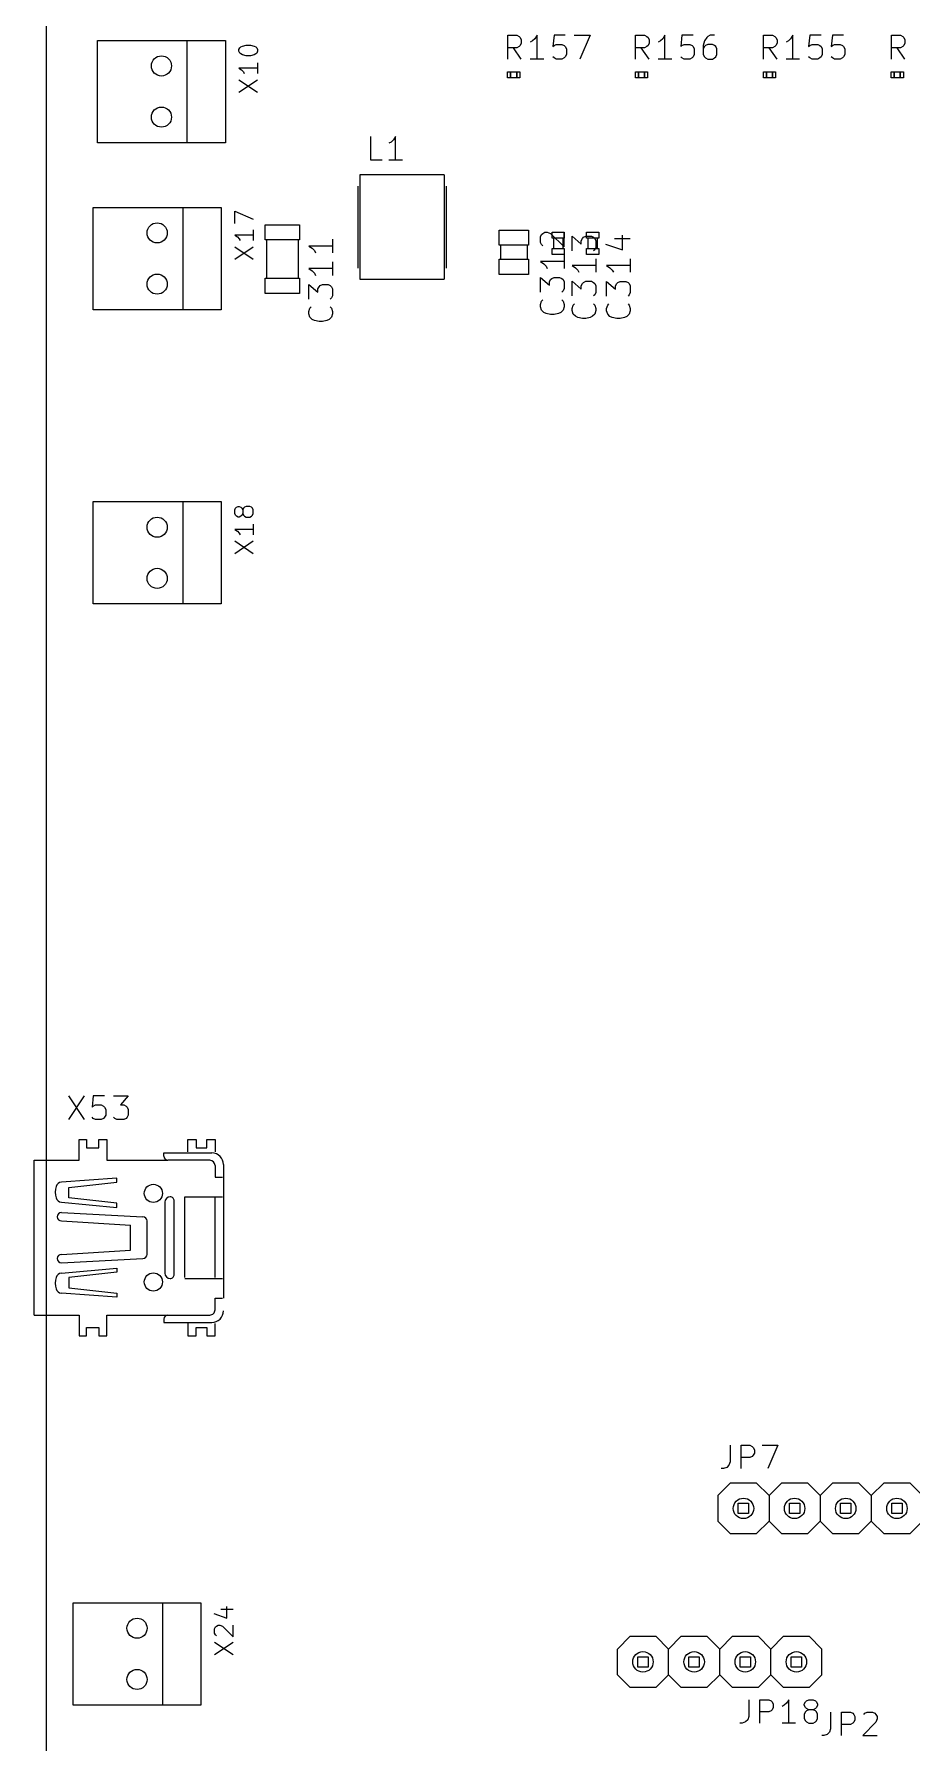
# Model space of a CAD drawing. Header units: millimetres. Extents: x -1 to 260, y -56 to 300.
# Drawn here: x -0.6 to 43, y 82.5 to 167.3 of the extents above; entities that cross this region are included whole.
import ezdxf

# ---------------------------------------------------------------- set-up
doc = ezdxf.new("R2010")
doc.units = ezdxf.units.MM
for name, color, linetype, true_color in [('Edge.Cuts', 254, 'CONTINUOUS', 0xd0d2cd), ('F.Fab', 9, 'CONTINUOUS', 0xafafaf), ('F.Silkscreen', 41, 'CONTINUOUS', 0xf2eda1)]:
    doc.layers.add(name, color=color, linetype=linetype, true_color=true_color)

msp = doc.modelspace()

# ---------------------------------------------------------------- linework, layer by layer
at = {"layer": 'Edge.Cuts', "linetype": 'CONTINUOUS'}
msp.add_line((0, 300), (0, 0), dxfattribs=at)
at = {"layer": 'Edge.Cuts'}
for centre, radius in [((5.73, 165.73), 0.5), ((5.73, 163.19), 0.5), ((5.52, 157.44), 0.5), ((5.52, 154.9), 0.5), ((5.52, 142.83), 0.5), ((5.52, 140.29), 0.5), ((5.33, 109.76), 0.45), ((5.33, 105.36), 0.45), ((34.63, 94.12), 0.508), ((37.17, 94.12), 0.508), ((39.71, 94.12), 0.508), ((42.25, 94.12), 0.508), ((4.52, 88.17), 0.5), ((29.64, 86.5), 0.508), ((32.18, 86.5), 0.508), ((34.72, 86.5), 0.508), ((37.26, 86.5), 0.508), ((4.52, 85.63), 0.5)]:
    msp.add_circle(centre, radius, dxfattribs=at)
at = {"layer": 'F.Fab', "linetype": 'CONTINUOUS'}
for p, q in [((22.92, 165.14), (22.92, 165.44)), ((22.92, 165.44), (23.07, 165.44)), ((23.07, 165.44), (23.07, 165.14)), ((23.37, 165.14), (23.37, 165.44)), ((23.37, 165.44), (23.52, 165.44)), ((23.52, 165.44), (23.52, 165.14)), ((29.27, 165.14), (29.27, 165.44)), ((29.27, 165.44), (29.42, 165.44)), ((29.42, 165.44), (29.42, 165.14)), ((29.72, 165.14), (29.72, 165.44)), ((29.72, 165.44), (29.87, 165.44)), ((29.87, 165.44), (29.87, 165.14)), ((35.62, 165.14), (35.62, 165.44)), ((35.62, 165.44), (35.77, 165.44)), ((35.77, 165.44), (35.77, 165.14)), ((36.07, 165.14), (36.07, 165.44)), ((36.07, 165.44), (36.22, 165.44)), ((36.22, 165.44), (36.22, 165.14)), ((41.97, 165.14), (41.97, 165.44)), ((41.97, 165.44), (42.12, 165.44)), ((42.12, 165.44), (42.12, 165.14)), ((42.42, 165.14), (42.42, 165.44)), ((42.42, 165.44), (42.57, 165.44)), ((42.57, 165.44), (42.57, 165.14)), ((23.07, 165.14), (22.92, 165.14)), ((23.52, 165.14), (23.37, 165.14)), ((29.42, 165.14), (29.27, 165.14)), ((29.87, 165.14), (29.72, 165.14)), ((35.77, 165.14), (35.62, 165.14)), ((36.22, 165.14), (36.07, 165.14)), ((42.12, 165.14), (41.97, 165.14)), ((42.57, 165.14), (42.42, 165.14)), ((15.582, 160.321), (15.582, 155.139)), ((19.773, 160.321), (15.582, 160.321)), ((19.773, 160.321), (19.773, 155.139)), ((15.48, 159.762), (15.48, 155.698)), ((19.874, 159.762), (19.874, 155.698)), ((10.8791, 157.0917), (10.8791, 157.8418)), ((10.8791, 157.8418), (12.5791, 157.8418)), ((12.5791, 157.8418), (12.5791, 157.0917)), ((12.5791, 157.0917), (10.8791, 157.0917)), ((10.943, 157.105), (10.943, 155.175)), ((12.517, 157.105), (12.517, 155.175)), ((22.5061, 156.8321), (22.5061, 157.5822)), ((22.5061, 157.5822), (23.9562, 157.5822)), ((23.9562, 157.5822), (23.9562, 156.8321)), ((25.1352, 157.184), (25.1352, 157.484)), ((25.1352, 157.484), (25.7351, 157.484)), ((25.7351, 157.184), (25.1352, 157.184)), ((25.216, 156.685), (25.216, 157.175)), ((25.664, 157.175), (25.664, 156.685)), ((25.7351, 157.484), (25.7351, 157.184)), ((26.844418, 157.181443), (26.844418, 157.481443)), ((26.844418, 157.481443), (27.444318, 157.481443)), ((27.444318, 157.181443), (26.844418, 157.181443)), ((26.925218, 156.682443), (26.925218, 157.172443)), ((27.373218, 157.172443), (27.373218, 156.682443)), ((27.444318, 157.481443), (27.444318, 157.181443)), ((23.9562, 156.8321), (22.5061, 156.8321)), ((22.5061, 155.3843), (22.5061, 156.1344)), ((22.5061, 156.1344), (23.9562, 156.1344)), ((22.57, 156.846), (22.57, 156.109)), ((23.89, 156.871), (23.89, 156.109)), ((23.9562, 156.1344), (23.9562, 155.3843)), ((25.1352, 156.3712), (25.1352, 156.6712)), ((25.1352, 156.6712), (25.7351, 156.6712)), ((25.7351, 156.3712), (25.1352, 156.3712)), ((25.7351, 156.6712), (25.7351, 156.3712)), ((26.844418, 156.368643), (26.844418, 156.668643)), ((26.844418, 156.668643), (27.444318, 156.668643)), ((27.444318, 156.368643), (26.844418, 156.368643)), ((27.444318, 156.668643), (27.444318, 156.368643)), ((23.9562, 155.3843), (22.5061, 155.3843)), ((10.8809, 154.4382), (10.8809, 155.1883)), ((10.8809, 155.1883), (12.5809, 155.1883)), ((12.5809, 154.4382), (10.8809, 154.4382)), ((12.5809, 155.1883), (12.5809, 154.4382)), ((15.582, 155.139), (19.773, 155.139)), ((1.6421, 112.4399), (2.0055, 112.4399)), ((1.6421, 111.4016), (1.6421, 112.4399)), ((2.0055, 112.4399), (2.0055, 112.0246)), ((2.0055, 112.0246), (2.6285, 112.0246)), ((2.6285, 112.4399), (3.0207, 112.4399)), ((2.6285, 112.0246), (2.6285, 112.4399)), ((3.0207, 112.4399), (3.0207, 111.4016)), ((7.043, 112.4399), (7.4583, 112.4399)), ((7.043, 111.8169), (7.043, 112.4399)), ((7.4583, 112.4399), (7.4583, 112.0246)), ((7.4583, 112.0246), (7.9774, 112.0246)), ((7.9774, 112.4399), (8.3927, 112.4399)), ((7.9774, 112.0246), (7.9774, 112.4399)), ((8.3927, 112.4399), (8.3927, 111.8169)), ((-0.5882, 111.4016), (1.6421, 111.4016)), ((3.0207, 111.4016), (6.0565, 111.4015)), ((5.849, 111.765), (8.237, 111.765)), ((8.1332, 111.4016), (6.0566, 111.4016)), ((8.3927, 111.1421), (8.3927, 110.571)), ((8.8081, 111.194), (8.808, 104.5491)), ((6.8873, 105.5875), (6.8873, 109.5848)), ((8.3927, 105.5874), (8.3927, 109.5327)), ((8.3927, 103.9781), (8.3927, 104.5492)), ((-0.5882, 103.7186), (1.6421, 103.7186)), ((1.6421, 103.7186), (1.6421, 102.6803)), ((3.0207, 103.7186), (8.1332, 103.7186)), ((3.0207, 102.6803), (3.0207, 103.7186)), ((1.6421, 102.6803), (2.0055, 102.6803)), ((2.0055, 103.0956), (2.6285, 103.0956)), ((2.0055, 102.6803), (2.0055, 103.0956)), ((2.6285, 103.0956), (2.6285, 102.6803)), ((2.6285, 102.6803), (3.0207, 102.6803)), ((5.849, 103.3552), (8.237, 103.3552)), ((7.043, 103.3033), (7.043, 102.6803)), ((7.043, 102.6803), (7.4583, 102.6803)), ((7.4583, 103.0956), (7.9774, 103.0956)), ((7.4583, 102.6803), (7.4583, 103.0956)), ((7.9774, 103.0956), (7.9774, 102.6803)), ((7.9774, 102.6803), (8.3927, 102.6803)), ((8.3927, 102.6803), (8.3927, 103.3033)), ((34.376, 93.866), (34.376, 94.374)), ((34.376, 94.374), (34.884, 94.374)), ((34.884, 94.374), (34.884, 93.866)), ((36.916, 93.866), (36.916, 94.374)), ((36.916, 94.374), (37.424, 94.374)), ((37.424, 94.374), (37.424, 93.866)), ((39.456, 93.866), (39.456, 94.374)), ((39.456, 94.374), (39.964, 94.374)), ((39.964, 94.374), (39.964, 93.866)), ((41.996, 93.866), (41.996, 94.374)), ((41.996, 94.374), (42.504, 94.374)), ((42.504, 94.374), (42.504, 93.866)), ((34.884, 93.866), (34.376, 93.866)), ((37.424, 93.866), (36.916, 93.866)), ((39.964, 93.866), (39.456, 93.866)), ((42.504, 93.866), (41.996, 93.866)), ((29.386, 86.246), (29.386, 86.754)), ((29.386, 86.754), (29.894, 86.754)), ((29.894, 86.754), (29.894, 86.246)), ((31.926, 86.246), (31.926, 86.754)), ((31.926, 86.754), (32.434, 86.754)), ((32.434, 86.754), (32.434, 86.246)), ((34.466, 86.246), (34.466, 86.754)), ((34.466, 86.754), (34.974, 86.754)), ((34.974, 86.754), (34.974, 86.246)), ((37.006, 86.246), (37.006, 86.754)), ((37.006, 86.754), (37.514, 86.754)), ((37.514, 86.754), (37.514, 86.246)), ((29.894, 86.246), (29.386, 86.246)), ((32.434, 86.246), (31.926, 86.246)), ((34.974, 86.246), (34.466, 86.246)), ((37.514, 86.246), (37.006, 86.246))]:
    msp.add_line(p, q, dxfattribs=at)
at = {"layer": 'F.Fab'}
for centre, radius in [((5.73, 165.73), 0.5), ((5.73, 163.19), 0.5), ((5.52, 157.44), 0.5), ((5.52, 154.9), 0.5), ((5.52, 142.83), 0.5), ((5.52, 140.29), 0.5), ((5.33, 109.76), 0.45), ((5.33, 105.36), 0.45), ((34.63, 94.12), 0.508), ((37.17, 94.12), 0.508), ((39.71, 94.12), 0.508), ((42.25, 94.12), 0.508), ((4.52, 88.17), 0.5), ((29.64, 86.5), 0.508), ((32.18, 86.5), 0.508), ((34.72, 86.5), 0.508), ((37.26, 86.5), 0.508), ((4.52, 85.63), 0.5)]:
    msp.add_circle(centre, radius, dxfattribs=at)
for centre, radius, start, end in [((8.1332, 111.1421), 0.2595, 0, 90), ((8.237, 111.1939), 0.5711, 0, 90), ((8.1333, 103.978), 0.2594, -90.02208781, 0.02208781), ((8.2371, 103.9262), 0.571, -90.01003429, 0.01003429)]:
    msp.add_arc(centre, radius, start, end, dxfattribs=at)
at = {"layer": 'F.Silkscreen', "linetype": 'CONTINUOUS'}
for p, q in [((22.926619, 166.073844), (22.926619, 167.250372)), ((22.926619, 167.250372), (23.37482, 167.250372)), ((23.37482, 167.250372), (23.486871, 167.194347)), ((23.486871, 167.194347), (23.542896, 167.138322)), ((23.542896, 167.138322), (23.598921, 167.026272)), ((24.383273, 167.250372), (24.271223, 167.082297)), ((24.383273, 166.073844), (24.383273, 167.250372)), ((25.22365, 167.250372), (25.167625, 166.690121)), ((25.783902, 167.250372), (25.22365, 167.250372)), ((26.232103, 167.250372), (27.016455, 167.250372)), ((27.016455, 167.250372), (26.512229, 166.073844)), ((29.276619, 166.073844), (29.276619, 167.250372)), ((29.276619, 167.250372), (29.72482, 167.250372)), ((29.72482, 167.250372), (29.836871, 167.194347)), ((29.836871, 167.194347), (29.892896, 167.138322)), ((29.892896, 167.138322), (29.948921, 167.026272)), ((30.733273, 167.250372), (30.621223, 167.082297)), ((30.733273, 166.073844), (30.733273, 167.250372)), ((31.57365, 167.250372), (31.517625, 166.690121)), ((32.133902, 167.250372), (31.57365, 167.250372)), ((32.806204, 167.138322), (32.694153, 166.970247)), ((32.862229, 167.194347), (32.806204, 167.138322)), ((32.974279, 167.250372), (32.862229, 167.194347)), ((33.19838, 167.250372), (32.974279, 167.250372)), ((35.626619, 166.073844), (35.626619, 167.250372)), ((35.626619, 167.250372), (36.07482, 167.250372)), ((36.07482, 167.250372), (36.186871, 167.194347)), ((36.186871, 167.194347), (36.242896, 167.138322)), ((36.242896, 167.138322), (36.298921, 167.026272)), ((37.083273, 167.250372), (36.971223, 167.082297)), ((37.083273, 166.073844), (37.083273, 167.250372)), ((37.92365, 167.250372), (37.867625, 166.690121)), ((38.483902, 167.250372), (37.92365, 167.250372)), ((39.044153, 167.250372), (38.988128, 166.690121)), ((39.604405, 167.250372), (39.044153, 167.250372)), ((41.976619, 166.073844), (41.976619, 167.250372)), ((41.976619, 167.250372), (42.42482, 167.250372)), ((42.42482, 167.250372), (42.536871, 167.194347)), ((42.536871, 167.194347), (42.592896, 167.138322)), ((42.592896, 167.138322), (42.648921, 167.026272)), ((2.555, 167), (7, 167)), ((2.555, 161.92), (2.555, 167)), ((7, 167), (7, 161.92)), ((7, 167), (8.905, 167)), ((8.905, 167), (8.905, 161.92)), ((9.579271, 166.543603), (9.623298, 166.631656)), ((9.579271, 166.45555), (9.579271, 166.543603)), ((9.623298, 166.367496), (9.579271, 166.45555)), ((9.623298, 166.631656), (9.667325, 166.675683)), ((9.667325, 166.32347), (9.623298, 166.367496)), ((9.667325, 166.675683), (9.755378, 166.71971)), ((9.755378, 166.279443), (9.667325, 166.32347)), ((9.755378, 166.71971), (9.931485, 166.763736)), ((9.931485, 166.235416), (9.755378, 166.279443)), ((9.931485, 166.763736), (10.151618, 166.763736)), ((10.151618, 166.763736), (10.327725, 166.71971)), ((10.327725, 166.279443), (10.151618, 166.235416)), ((10.327725, 166.71971), (10.415778, 166.675683)), ((10.415778, 166.32347), (10.327725, 166.279443)), ((10.415778, 166.675683), (10.459805, 166.631656)), ((10.459805, 166.367496), (10.415778, 166.32347)), ((10.459805, 166.631656), (10.503831, 166.543603)), ((10.503831, 166.45555), (10.459805, 166.367496)), ((10.503831, 166.543603), (10.503831, 166.45555)), ((23.37482, 166.634096), (22.926619, 166.634096)), ((23.598921, 166.073844), (23.206745, 166.634096)), ((23.486871, 166.690121), (23.37482, 166.634096)), ((23.542896, 166.746146), (23.486871, 166.690121)), ((23.598921, 166.858196), (23.542896, 166.746146)), ((23.598921, 167.026272), (23.598921, 166.858196)), ((24.159172, 166.970247), (24.047122, 166.914222)), ((24.271223, 167.082297), (24.159172, 166.970247)), ((25.167625, 166.690121), (25.22365, 166.746146)), ((25.22365, 166.746146), (25.335701, 166.802171)), ((25.335701, 166.802171), (25.615826, 166.802171)), ((25.615826, 166.802171), (25.727877, 166.746146)), ((25.727877, 166.746146), (25.783902, 166.690121)), ((25.783902, 166.690121), (25.839927, 166.578071)), ((25.839927, 166.297945), (25.783902, 166.185895)), ((25.839927, 166.578071), (25.839927, 166.297945)), ((29.72482, 166.634096), (29.276619, 166.634096)), ((29.948921, 166.073844), (29.556745, 166.634096)), ((29.836871, 166.690121), (29.72482, 166.634096)), ((29.892896, 166.746146), (29.836871, 166.690121)), ((29.948921, 166.858196), (29.892896, 166.746146)), ((29.948921, 167.026272), (29.948921, 166.858196)), ((30.509172, 166.970247), (30.397122, 166.914222)), ((30.621223, 167.082297), (30.509172, 166.970247)), ((31.517625, 166.690121), (31.57365, 166.746146)), ((31.57365, 166.746146), (31.685701, 166.802171)), ((31.685701, 166.802171), (31.965826, 166.802171)), ((31.965826, 166.802171), (32.077877, 166.746146)), ((32.077877, 166.746146), (32.133902, 166.690121)), ((32.133902, 166.690121), (32.189927, 166.578071)), ((32.189927, 166.297945), (32.133902, 166.185895)), ((32.189927, 166.578071), (32.189927, 166.297945)), ((32.694153, 166.970247), (32.638128, 166.746146)), ((32.638128, 166.746146), (32.638128, 166.297945)), ((32.694153, 166.690121), (32.638128, 166.578071)), ((32.638128, 166.297945), (32.694153, 166.185895)), ((32.750178, 166.746146), (32.694153, 166.690121)), ((32.862229, 166.802171), (32.750178, 166.746146)), ((33.086329, 166.802171), (32.862229, 166.802171)), ((33.19838, 166.746146), (33.086329, 166.802171)), ((33.254405, 166.690121), (33.19838, 166.746146)), ((33.31043, 166.578071), (33.254405, 166.690121)), ((33.254405, 166.185895), (33.31043, 166.297945)), ((33.31043, 166.297945), (33.31043, 166.578071)), ((36.07482, 166.634096), (35.626619, 166.634096)), ((36.298921, 166.073844), (35.906745, 166.634096)), ((36.186871, 166.690121), (36.07482, 166.634096)), ((36.242896, 166.746146), (36.186871, 166.690121)), ((36.298921, 166.858196), (36.242896, 166.746146)), ((36.298921, 167.026272), (36.298921, 166.858196)), ((36.859172, 166.970247), (36.747122, 166.914222)), ((36.971223, 167.082297), (36.859172, 166.970247)), ((37.867625, 166.690121), (37.92365, 166.746146)), ((37.92365, 166.746146), (38.035701, 166.802171)), ((38.035701, 166.802171), (38.315826, 166.802171)), ((38.315826, 166.802171), (38.427877, 166.746146)), ((38.427877, 166.746146), (38.483902, 166.690121)), ((38.483902, 166.690121), (38.539927, 166.578071)), ((38.539927, 166.297945), (38.483902, 166.185895)), ((38.539927, 166.578071), (38.539927, 166.297945)), ((38.988128, 166.690121), (39.044153, 166.746146)), ((39.044153, 166.746146), (39.156204, 166.802171)), ((39.156204, 166.802171), (39.436329, 166.802171)), ((39.436329, 166.802171), (39.54838, 166.746146)), ((39.54838, 166.746146), (39.604405, 166.690121)), ((39.604405, 166.690121), (39.66043, 166.578071)), ((39.66043, 166.297945), (39.604405, 166.185895)), ((39.66043, 166.578071), (39.66043, 166.297945)), ((42.42482, 166.634096), (41.976619, 166.634096)), ((42.648921, 166.073844), (42.256745, 166.634096)), ((42.536871, 166.690121), (42.42482, 166.634096)), ((42.592896, 166.746146), (42.536871, 166.690121)), ((42.648921, 166.858196), (42.592896, 166.746146)), ((42.648921, 167.026272), (42.648921, 166.858196)), ((10.503831, 165.619043), (9.579271, 165.619043)), ((9.579271, 165.619043), (9.711351, 165.53099)), ((9.711351, 165.53099), (9.799405, 165.442937)), ((9.799405, 165.442937), (9.843431, 165.354883)), ((10.151618, 166.235416), (9.931485, 166.235416)), ((10.503831, 165.883203), (10.503831, 165.354883)), ((23.07, 165.14), (23.07, 165.44)), ((23.07, 165.44), (23.37, 165.44)), ((23.37, 165.44), (23.37, 165.14)), ((24.719424, 166.073844), (24.047122, 166.073844)), ((25.22365, 166.12987), (25.167625, 166.185895)), ((25.335701, 166.073844), (25.22365, 166.12987)), ((25.615826, 166.073844), (25.335701, 166.073844)), ((25.727877, 166.12987), (25.615826, 166.073844)), ((25.783902, 166.185895), (25.727877, 166.12987)), ((29.42, 165.14), (29.42, 165.44)), ((29.42, 165.44), (29.72, 165.44)), ((29.72, 165.44), (29.72, 165.14)), ((31.069424, 166.073844), (30.397122, 166.073844)), ((31.57365, 166.12987), (31.517625, 166.185895)), ((31.685701, 166.073844), (31.57365, 166.12987)), ((31.965826, 166.073844), (31.685701, 166.073844)), ((32.077877, 166.12987), (31.965826, 166.073844)), ((32.133902, 166.185895), (32.077877, 166.12987)), ((32.694153, 166.185895), (32.750178, 166.12987)), ((32.750178, 166.12987), (32.862229, 166.073844)), ((32.862229, 166.073844), (33.086329, 166.073844)), ((33.086329, 166.073844), (33.19838, 166.12987)), ((33.19838, 166.12987), (33.254405, 166.185895)), ((35.77, 165.14), (35.77, 165.44)), ((35.77, 165.44), (36.07, 165.44)), ((36.07, 165.44), (36.07, 165.14)), ((37.419424, 166.073844), (36.747122, 166.073844)), ((37.92365, 166.12987), (37.867625, 166.185895)), ((38.035701, 166.073844), (37.92365, 166.12987)), ((38.315826, 166.073844), (38.035701, 166.073844)), ((38.427877, 166.12987), (38.315826, 166.073844)), ((38.483902, 166.185895), (38.427877, 166.12987)), ((39.044153, 166.12987), (38.988128, 166.185895)), ((39.156204, 166.073844), (39.044153, 166.12987)), ((39.436329, 166.073844), (39.156204, 166.073844)), ((39.54838, 166.12987), (39.436329, 166.073844)), ((39.604405, 166.185895), (39.54838, 166.12987)), ((42.12, 165.14), (42.12, 165.44)), ((42.12, 165.44), (42.42, 165.44)), ((42.42, 165.44), (42.42, 165.14)), ((9.579271, 164.430324), (10.503831, 165.046697)), ((9.579271, 165.046697), (10.503831, 164.430324)), ((23.37, 165.14), (23.07, 165.14)), ((29.72, 165.14), (29.42, 165.14)), ((36.07, 165.14), (35.77, 165.14)), ((42.42, 165.14), (42.12, 165.14)), ((16.126619, 161.053844), (16.126619, 162.230372)), ((17.247122, 162.062297), (17.135071, 161.950247)), ((17.359172, 162.230372), (17.247122, 162.062297)), ((17.359172, 161.053844), (17.359172, 162.230372)), ((7, 161.92), (2.555, 161.92)), ((8.905, 161.92), (7, 161.92)), ((17.135071, 161.950247), (17.023021, 161.894222)), ((16.686871, 161.053844), (16.126619, 161.053844)), ((17.695323, 161.053844), (17.023021, 161.053844)), ((2.345, 158.71), (6.79, 158.71)), ((2.345, 153.63), (2.345, 158.71)), ((6.79, 158.71), (6.79, 153.63)), ((6.79, 158.71), (8.695, 158.71)), ((8.695, 158.71), (8.695, 153.63)), ((9.369271, 157.90139), (9.369271, 158.517763)), ((9.369271, 158.517763), (10.293831, 158.121523)), ((10.293831, 157.329043), (9.369271, 157.329043)), ((9.369271, 157.329043), (9.501351, 157.24099)), ((9.501351, 157.24099), (9.589405, 157.152937)), ((9.589405, 157.152937), (9.633431, 157.064883)), ((10.293831, 157.593203), (10.293831, 157.064883)), ((14.227692, 157.124405), (14.227692, 156.452103)), ((24.551164, 157.250304), (24.607189, 157.362355)), ((24.551164, 156.970179), (24.551164, 157.250304)), ((24.607189, 156.858128), (24.551164, 156.970179)), ((24.607189, 157.362355), (24.663214, 157.41838)), ((24.663214, 157.41838), (24.775264, 157.474405)), ((24.775264, 157.474405), (24.887315, 157.474405)), ((24.887315, 157.474405), (25.05539, 157.41838)), ((25.05539, 157.41838), (25.727692, 156.746078)), ((25.727692, 156.746078), (25.727692, 157.474405)), ((26.126164, 156.551078), (26.126164, 157.279405)), ((26.126164, 157.279405), (26.574365, 156.887229)), ((26.574365, 157.055304), (26.63039, 157.167355)), ((26.574365, 156.887229), (26.574365, 157.055304)), ((26.63039, 157.167355), (26.686415, 157.22338)), ((26.686415, 157.22338), (26.798465, 157.279405)), ((26.798465, 157.279405), (27.078591, 157.279405)), ((27.078591, 157.279405), (27.190641, 157.22338)), ((27.190641, 157.22338), (27.246667, 157.167355)), ((27.246667, 157.167355), (27.302692, 157.055304)), ((27.302692, 157.055304), (27.302692, 156.719153)), ((28.227558, 157.164798), (29.01191, 157.164798)), ((28.619734, 156.604546), (28.619734, 157.332873)), ((9.369271, 156.140324), (10.293831, 156.756697)), ((9.369271, 156.756697), (10.293831, 156.140324)), ((14.227692, 156.788254), (13.051164, 156.788254)), ((13.051164, 156.788254), (13.219239, 156.676204)), ((13.219239, 156.676204), (13.331289, 156.564153)), ((13.331289, 156.564153), (13.387315, 156.452103)), ((24.663214, 156.802103), (24.607189, 156.858128)), ((25.727692, 156.353902), (25.727692, 155.6816)), ((27.246667, 156.607103), (27.190641, 156.551078)), ((27.302692, 156.719153), (27.246667, 156.607103)), ((27.302692, 156.158902), (27.302692, 155.4866)), ((27.779357, 156.884672), (28.619734, 156.604546)), ((29.01191, 156.156345), (29.01191, 155.484043)), ((14.227692, 155.667751), (13.051164, 155.667751)), ((13.051164, 155.667751), (13.219239, 155.555701)), ((13.219239, 155.555701), (13.331289, 155.44365)), ((13.331289, 155.44365), (13.387315, 155.3316)), ((14.227692, 156.003902), (14.227692, 155.3316)), ((25.727692, 156.017751), (24.551164, 156.017751)), ((24.551164, 156.017751), (24.719239, 155.905701)), ((24.551164, 154.505072), (24.551164, 155.233399)), ((24.551164, 155.233399), (24.999365, 154.841223)), ((24.719239, 155.905701), (24.831289, 155.79365)), ((24.831289, 155.79365), (24.887315, 155.6816)), ((25.111415, 155.177374), (25.223465, 155.233399)), ((25.223465, 155.233399), (25.503591, 155.233399)), ((25.503591, 155.233399), (25.615641, 155.177374)), ((27.302692, 155.822751), (26.126164, 155.822751)), ((26.126164, 155.822751), (26.294239, 155.710701)), ((26.294239, 155.710701), (26.406289, 155.59865)), ((26.406289, 155.59865), (26.462315, 155.4866)), ((29.01191, 155.820194), (27.835382, 155.820194)), ((27.835382, 155.820194), (28.003457, 155.708144)), ((28.003457, 155.708144), (28.115507, 155.596093)), ((28.115507, 155.596093), (28.171533, 155.484043)), ((13.051164, 154.155072), (13.051164, 154.883399)), ((13.051164, 154.883399), (13.499365, 154.491223)), ((13.499365, 154.659298), (13.55539, 154.771349)), ((13.499365, 154.491223), (13.499365, 154.659298)), ((13.55539, 154.771349), (13.611415, 154.827374)), ((13.611415, 154.827374), (13.723465, 154.883399)), ((13.723465, 154.883399), (14.003591, 154.883399)), ((14.003591, 154.883399), (14.115641, 154.827374)), ((14.115641, 154.827374), (14.171667, 154.771349)), ((14.171667, 154.771349), (14.227692, 154.659298)), ((14.227692, 154.659298), (14.227692, 154.323147)), ((24.999365, 155.009298), (25.05539, 155.121349)), ((24.999365, 154.841223), (24.999365, 155.009298)), ((25.05539, 155.121349), (25.111415, 155.177374)), ((25.615641, 155.177374), (25.671667, 155.121349)), ((25.671667, 154.561097), (25.615641, 154.505072)), ((25.671667, 155.121349), (25.727692, 155.009298)), ((25.727692, 154.673147), (25.671667, 154.561097)), ((25.727692, 155.009298), (25.727692, 154.673147)), ((26.126164, 154.310072), (26.126164, 155.038399)), ((26.126164, 155.038399), (26.574365, 154.646223)), ((26.574365, 154.814298), (26.63039, 154.926349)), ((26.574365, 154.646223), (26.574365, 154.814298)), ((26.63039, 154.926349), (26.686415, 154.982374)), ((26.686415, 154.982374), (26.798465, 155.038399)), ((26.798465, 155.038399), (27.078591, 155.038399)), ((27.078591, 155.038399), (27.190641, 154.982374)), ((27.190641, 154.982374), (27.246667, 154.926349)), ((27.246667, 154.926349), (27.302692, 154.814298)), ((27.302692, 154.478147), (27.246667, 154.366097)), ((27.302692, 154.814298), (27.302692, 154.478147)), ((27.835382, 154.307515), (27.835382, 155.035842)), ((27.835382, 155.035842), (28.283583, 154.643666)), ((28.283583, 154.811741), (28.339608, 154.923792)), ((28.283583, 154.643666), (28.283583, 154.811741)), ((28.339608, 154.923792), (28.395633, 154.979817)), ((28.395633, 154.979817), (28.507683, 155.035842)), ((28.507683, 155.035842), (28.787809, 155.035842)), ((28.787809, 155.035842), (28.899859, 154.979817)), ((28.899859, 154.979817), (28.955885, 154.923792)), ((28.955885, 154.923792), (29.01191, 154.811741)), ((29.01191, 154.47559), (28.955885, 154.36354)), ((29.01191, 154.811741), (29.01191, 154.47559)), ((6.79, 153.63), (2.345, 153.63)), ((8.695, 153.63), (6.79, 153.63)), ((13.051164, 153.538795), (13.107189, 153.706871)), ((13.051164, 153.426745), (13.051164, 153.538795)), ((13.107189, 153.706871), (13.163214, 153.762896)), ((14.171667, 154.211097), (14.115641, 154.155072)), ((14.115641, 153.762896), (14.171667, 153.706871)), ((14.227692, 154.323147), (14.171667, 154.211097)), ((14.171667, 153.706871), (14.227692, 153.538795)), ((14.227692, 153.538795), (14.227692, 153.426745)), ((24.551164, 153.888795), (24.607189, 154.056871)), ((24.551164, 153.776745), (24.551164, 153.888795)), ((24.607189, 153.60867), (24.551164, 153.776745)), ((24.607189, 154.056871), (24.663214, 154.112896)), ((24.719239, 153.496619), (24.607189, 153.60867)), ((25.671667, 153.60867), (25.559616, 153.496619)), ((25.615641, 154.112896), (25.671667, 154.056871)), ((25.671667, 154.056871), (25.727692, 153.888795)), ((25.727692, 153.776745), (25.671667, 153.60867)), ((25.727692, 153.888795), (25.727692, 153.776745)), ((26.126164, 153.693795), (26.182189, 153.861871)), ((26.126164, 153.581745), (26.126164, 153.693795)), ((26.182189, 153.41367), (26.126164, 153.581745)), ((26.182189, 153.861871), (26.238214, 153.917896)), ((27.246667, 154.366097), (27.190641, 154.310072)), ((27.190641, 153.917896), (27.246667, 153.861871)), ((27.246667, 153.861871), (27.302692, 153.693795)), ((27.302692, 153.581745), (27.246667, 153.41367)), ((27.302692, 153.693795), (27.302692, 153.581745)), ((27.835382, 153.691238), (27.891407, 153.859314)), ((27.835382, 153.579188), (27.835382, 153.691238)), ((27.891407, 153.411113), (27.835382, 153.579188)), ((27.891407, 153.859314), (27.947432, 153.915339)), ((28.955885, 154.36354), (28.899859, 154.307515)), ((28.899859, 153.915339), (28.955885, 153.859314)), ((28.955885, 153.859314), (29.01191, 153.691238)), ((29.01191, 153.579188), (28.955885, 153.411113)), ((29.01191, 153.691238), (29.01191, 153.579188)), ((13.107189, 153.25867), (13.051164, 153.426745)), ((13.219239, 153.146619), (13.107189, 153.25867)), ((13.331289, 153.090594), (13.219239, 153.146619)), ((13.55539, 153.034569), (13.331289, 153.090594)), ((13.723465, 153.034569), (13.55539, 153.034569)), ((13.947566, 153.090594), (13.723465, 153.034569)), ((14.059616, 153.146619), (13.947566, 153.090594)), ((14.171667, 153.25867), (14.059616, 153.146619)), ((14.227692, 153.426745), (14.171667, 153.25867)), ((24.831289, 153.440594), (24.719239, 153.496619)), ((25.05539, 153.384569), (24.831289, 153.440594)), ((25.223465, 153.384569), (25.05539, 153.384569)), ((25.447566, 153.440594), (25.223465, 153.384569)), ((25.559616, 153.496619), (25.447566, 153.440594)), ((26.294239, 153.301619), (26.182189, 153.41367)), ((26.406289, 153.245594), (26.294239, 153.301619)), ((26.63039, 153.189569), (26.406289, 153.245594)), ((26.798465, 153.189569), (26.63039, 153.189569)), ((27.022566, 153.245594), (26.798465, 153.189569)), ((27.134616, 153.301619), (27.022566, 153.245594)), ((27.246667, 153.41367), (27.134616, 153.301619)), ((28.003457, 153.299062), (27.891407, 153.411113)), ((28.115507, 153.243037), (28.003457, 153.299062)), ((28.339608, 153.187012), (28.115507, 153.243037)), ((28.507683, 153.187012), (28.339608, 153.187012)), ((28.731784, 153.243037), (28.507683, 153.187012)), ((28.843834, 153.299062), (28.731784, 153.243037)), ((28.955885, 153.411113), (28.843834, 153.299062)), ((2.345, 144.1), (6.79, 144.1)), ((2.345, 139.02), (2.345, 144.1)), ((6.79, 144.1), (6.79, 139.02)), ((6.79, 144.1), (8.695, 144.1)), ((8.695, 144.1), (8.695, 139.02)), ((9.369271, 143.68763), (9.413298, 143.775683)), ((9.369271, 143.511523), (9.369271, 143.68763)), ((9.413298, 143.42347), (9.369271, 143.511523)), ((9.413298, 143.775683), (9.457325, 143.81971)), ((9.457325, 143.379443), (9.413298, 143.42347)), ((9.457325, 143.81971), (9.545378, 143.863736)), ((9.545378, 143.335416), (9.457325, 143.379443)), ((9.545378, 143.863736), (9.589405, 143.863736)), ((9.589405, 143.863736), (9.677458, 143.81971)), ((9.677458, 143.379443), (9.589405, 143.335416)), ((9.677458, 143.81971), (9.721485, 143.775683)), ((9.721485, 143.42347), (9.677458, 143.379443)), ((9.721485, 143.775683), (9.765511, 143.68763)), ((9.765511, 143.511523), (9.721485, 143.42347)), ((9.809538, 143.775683), (9.765511, 143.68763)), ((9.765511, 143.68763), (9.765511, 143.511523)), ((9.765511, 143.511523), (9.809538, 143.42347)), ((9.853565, 143.81971), (9.809538, 143.775683)), ((9.809538, 143.42347), (9.853565, 143.379443)), ((9.941618, 143.863736), (9.853565, 143.81971)), ((9.853565, 143.379443), (9.941618, 143.335416)), ((10.117725, 143.863736), (9.941618, 143.863736)), ((10.205778, 143.81971), (10.117725, 143.863736)), ((10.117725, 143.335416), (10.205778, 143.379443)), ((10.249805, 143.775683), (10.205778, 143.81971)), ((10.205778, 143.379443), (10.249805, 143.42347)), ((10.293831, 143.68763), (10.249805, 143.775683)), ((10.249805, 143.42347), (10.293831, 143.511523)), ((10.293831, 143.511523), (10.293831, 143.68763)), ((10.293831, 142.719043), (9.369271, 142.719043)), ((9.369271, 142.719043), (9.501351, 142.63099)), ((9.501351, 142.63099), (9.589405, 142.542937)), ((9.589405, 143.335416), (9.545378, 143.335416)), ((9.589405, 142.542937), (9.633431, 142.454883)), ((9.941618, 143.335416), (10.117725, 143.335416)), ((10.293831, 142.983203), (10.293831, 142.454883)), ((9.369271, 141.530324), (10.293831, 142.146697)), ((9.369271, 142.146697), (10.293831, 141.530324)), ((6.79, 139.02), (2.345, 139.02)), ((8.695, 139.02), (6.79, 139.02)), ((1.114569, 114.600372), (1.898921, 113.423844)), ((1.898921, 114.600372), (1.114569, 113.423844)), ((2.347122, 114.600372), (2.291097, 114.040121)), ((2.907374, 114.600372), (2.347122, 114.600372)), ((3.355575, 114.600372), (4.083902, 114.600372)), ((4.083902, 114.600372), (3.691726, 114.152171)), ((2.291097, 114.040121), (2.347122, 114.096146)), ((2.347122, 114.096146), (2.459173, 114.152171)), ((2.459173, 114.152171), (2.739298, 114.152171)), ((2.739298, 114.152171), (2.851349, 114.096146)), ((2.851349, 114.096146), (2.907374, 114.040121)), ((2.907374, 114.040121), (2.963399, 113.928071)), ((2.963399, 113.928071), (2.963399, 113.647945)), ((3.691726, 114.152171), (3.859801, 114.152171)), ((3.859801, 114.152171), (3.971852, 114.096146)), ((3.971852, 114.096146), (4.027877, 114.040121)), ((4.027877, 114.040121), (4.083902, 113.928071)), ((4.083902, 113.928071), (4.083902, 113.647945)), ((2.347122, 113.47987), (2.291097, 113.535895)), ((2.459173, 113.423844), (2.347122, 113.47987)), ((2.739298, 113.423844), (2.459173, 113.423844)), ((2.851349, 113.47987), (2.739298, 113.423844)), ((2.907374, 113.535895), (2.851349, 113.47987)), ((2.963399, 113.647945), (2.907374, 113.535895)), ((3.4116, 113.47987), (3.355575, 113.535895)), ((3.52365, 113.423844), (3.4116, 113.47987)), ((3.859801, 113.423844), (3.52365, 113.423844)), ((3.971852, 113.47987), (3.859801, 113.423844)), ((4.027877, 113.535895), (3.971852, 113.47987)), ((4.083902, 113.647945), (4.027877, 113.535895)), ((-0.5882, 111.4016), (0.9153, 111.4015)), ((-0.5882, 103.7186), (-0.5882, 111.4016)), ((3.7475, 111.4016), (6.0566, 111.4016)), ((5.849, 111.6092), (5.849, 111.765)), ((3.5129, 110.5191), (0.7615, 110.3114)), ((1.1249, 110.0519), (3.5129, 110.3114)), ((3.5129, 110.3114), (3.5129, 110.5191)), ((8.3927, 110.571), (8.7561, 110.571)), ((8.8082, 110.571), (8.8082, 109.5846)), ((1.1249, 109.5327), (1.1249, 110.0519)), ((3.5129, 109.2732), (1.1249, 109.5327)), ((6.1605, 109.5846), (6.1604, 109.5846)), ((6.8873, 109.5848), (8.7561, 109.5848)), ((0.5539, 108.5983), (0.5539, 108.5982)), ((0.7615, 109.3251), (3.5129, 109.0655)), ((0.7616, 108.8059), (4.8108, 108.5983)), ((3.5129, 109.0655), (3.5129, 109.2732)), ((5.9009, 109.3251), (5.9009, 105.795)), ((6.3681, 105.7431), (6.3681, 109.377)), ((0.7615, 108.3906), (4.1878, 108.183)), ((4.1878, 106.9372), (4.1878, 108.1832)), ((5.0184, 106.7296), (5.0184, 108.3907)), ((0.7615, 106.7296), (4.1878, 106.9372)), ((0.7615, 105.7951), (3.5129, 106.0547)), ((0.7616, 106.3143), (4.8108, 106.5219)), ((3.5129, 106.0547), (3.5129, 105.847)), ((3.5129, 105.847), (1.1249, 105.5875)), ((1.1249, 105.5875), (1.1249, 105.0683)), ((6.8873, 105.5354), (8.7561, 105.5354)), ((8.8081, 105.5355), (8.8081, 104.5491)), ((3.5129, 104.6011), (0.7615, 104.8088)), ((1.1249, 105.0683), (3.5129, 104.8088)), ((3.5129, 104.8088), (3.5129, 104.6011)), ((8.3927, 104.5492), (8.7561, 104.5492)), ((-0.5882, 103.7186), (0.9154, 103.7186)), ((-0.5882, 103.7185), (-0.5882, 103.7186)), ((3.7474, 103.7186), (6.0567, 103.7185)), ((5.849, 103.511), (5.849, 103.3552)), ((33.964363, 97.251879), (33.964363, 96.426379)), ((34.514696, 96.096179), (34.514696, 97.251879)), ((34.514696, 97.251879), (34.954963, 97.251879)), ((34.954963, 97.251879), (35.06503, 97.196846)), ((35.06503, 96.701546), (34.954963, 96.646513)), ((35.06503, 97.196846), (35.120063, 97.141813)), ((35.120063, 96.756579), (35.06503, 96.701546)), ((35.120063, 97.141813), (35.175096, 97.031746)), ((35.175096, 96.866646), (35.120063, 96.756579)), ((35.175096, 97.031746), (35.175096, 96.866646)), ((35.56033, 97.251879), (36.330796, 97.251879)), ((36.330796, 97.251879), (35.835496, 96.096179)), ((33.634163, 96.096179), (33.524097, 96.096179)), ((33.799263, 96.151213), (33.634163, 96.096179)), ((33.90933, 96.261279), (33.799263, 96.151213)), ((33.964363, 96.426379), (33.90933, 96.261279)), ((34.954963, 96.646513), (34.514696, 96.646513)), ((33.995, 95.39), (33.36, 94.755)), ((33.995, 95.39), (35.265, 95.39)), ((35.265, 95.39), (35.9, 94.755)), ((35.9, 94.755), (36.535, 95.39)), ((36.535, 95.39), (37.805, 95.39)), ((37.805, 95.39), (38.44, 94.755)), ((38.44, 94.755), (39.075, 95.39)), ((39.075, 95.39), (40.345, 95.39)), ((40.345, 95.39), (40.98, 94.755)), ((41.615, 95.39), (40.98, 94.755)), ((41.615, 95.39), (42.885, 95.39)), ((42.885, 95.39), (43.52, 94.755)), ((33.36, 94.755), (33.36, 93.485)), ((35.9, 94.755), (35.9, 93.485)), ((38.44, 94.755), (38.44, 93.485)), ((40.98, 94.755), (40.98, 93.485)), ((33.36, 93.485), (33.995, 92.85)), ((35.9, 93.485), (35.265, 92.85)), ((36.535, 92.85), (35.9, 93.485)), ((38.44, 93.485), (37.805, 92.85)), ((39.075, 92.85), (38.44, 93.485)), ((40.98, 93.485), (40.345, 92.85)), ((40.98, 93.485), (41.615, 92.85)), ((43.52, 93.485), (42.885, 92.85)), ((35.265, 92.85), (33.995, 92.85)), ((37.805, 92.85), (36.535, 92.85)), ((40.345, 92.85), (39.075, 92.85)), ((42.885, 92.85), (41.615, 92.85)), ((1.345, 89.44), (5.79, 89.44)), ((1.345, 84.36), (1.345, 89.44)), ((5.79, 89.44), (5.79, 84.36)), ((5.79, 89.44), (7.695, 89.44)), ((7.695, 89.44), (7.695, 84.36)), ((8.677458, 89.115683), (9.293831, 89.115683)), ((8.985645, 88.675416), (8.985645, 89.247763)), ((8.325245, 88.89555), (8.985645, 88.675416)), ((8.369271, 88.147097), (8.413298, 88.23515)), ((8.413298, 88.23515), (8.457325, 88.279177)), ((8.457325, 88.279177), (8.545378, 88.323203)), ((8.545378, 88.323203), (8.633431, 88.323203)), ((8.633431, 88.323203), (8.765511, 88.279177)), ((8.765511, 88.279177), (9.293831, 87.750857)), ((9.293831, 87.750857), (9.293831, 88.323203)), ((8.369271, 87.926963), (8.369271, 88.147097)), ((8.413298, 87.83891), (8.369271, 87.926963)), ((8.369271, 86.870324), (9.293831, 87.486697)), ((8.369271, 87.486697), (9.293831, 86.870324)), ((8.457325, 87.794883), (8.413298, 87.83891)), ((28.37, 87.135), (29.005, 87.77)), ((29.005, 87.77), (30.275, 87.77)), ((30.91, 87.135), (30.275, 87.77)), ((30.91, 87.135), (31.545, 87.77)), ((31.545, 87.77), (32.815, 87.77)), ((32.815, 87.77), (33.45, 87.135)), ((33.45, 87.135), (34.085, 87.77)), ((34.085, 87.77), (35.355, 87.77)), ((35.355, 87.77), (35.99, 87.135)), ((35.99, 87.135), (36.625, 87.77)), ((36.625, 87.77), (37.895, 87.77)), ((38.53, 87.135), (37.895, 87.77)), ((28.37, 85.865), (28.37, 87.135)), ((30.91, 85.865), (30.91, 87.135)), ((33.45, 85.865), (33.45, 87.135)), ((35.99, 85.865), (35.99, 87.135)), ((38.53, 85.865), (38.53, 87.135)), ((29.005, 85.23), (28.37, 85.865)), ((30.275, 85.23), (30.91, 85.865)), ((31.545, 85.23), (30.91, 85.865)), ((33.45, 85.865), (32.815, 85.23)), ((34.085, 85.23), (33.45, 85.865)), ((35.99, 85.865), (35.355, 85.23)), ((36.625, 85.23), (35.99, 85.865)), ((37.895, 85.23), (38.53, 85.865)), ((30.275, 85.23), (29.005, 85.23)), ((32.815, 85.23), (31.545, 85.23)), ((35.355, 85.23), (34.085, 85.23)), ((37.895, 85.23), (36.625, 85.23)), ((5.79, 84.36), (1.345, 84.36)), ((7.695, 84.36), (5.79, 84.36)), ((34.898802, 84.62211), (34.898802, 83.79661)), ((35.449135, 83.46641), (35.449135, 84.62211)), ((35.449135, 84.62211), (35.889402, 84.62211)), ((35.889402, 84.016744), (35.449135, 84.016744)), ((35.889402, 84.62211), (35.999469, 84.567077)), ((35.999469, 84.071777), (35.889402, 84.016744)), ((35.999469, 84.567077), (36.054502, 84.512044)), ((36.054502, 84.12681), (35.999469, 84.071777)), ((36.054502, 84.512044), (36.109535, 84.401977)), ((36.109535, 84.236877), (36.054502, 84.12681)), ((36.109535, 84.401977), (36.109535, 84.236877)), ((36.659869, 84.346944), (36.549802, 84.29191)), ((36.769935, 84.45701), (36.659869, 84.346944)), ((36.880002, 84.62211), (36.769935, 84.45701)), ((36.880002, 83.46641), (36.880002, 84.62211)), ((37.650469, 84.401977), (37.705502, 84.512044)), ((37.650469, 84.346944), (37.650469, 84.401977)), ((37.705502, 84.236877), (37.650469, 84.346944)), ((37.705502, 84.016744), (37.650469, 83.906677)), ((37.705502, 84.512044), (37.760536, 84.567077)), ((37.760536, 84.181844), (37.705502, 84.236877)), ((37.760536, 84.071777), (37.705502, 84.016744)), ((37.760536, 84.567077), (37.870602, 84.62211)), ((37.870602, 84.12681), (37.760536, 84.181844)), ((37.870602, 84.12681), (37.760536, 84.071777)), ((37.870602, 84.62211), (38.090736, 84.62211)), ((38.090736, 84.12681), (37.870602, 84.12681)), ((38.090736, 84.62211), (38.200802, 84.567077)), ((38.200802, 84.181844), (38.090736, 84.12681)), ((38.200802, 84.071777), (38.090736, 84.12681)), ((38.200802, 84.567077), (38.255836, 84.512044)), ((38.255836, 84.236877), (38.200802, 84.181844)), ((38.255836, 84.016744), (38.200802, 84.071777)), ((38.255836, 84.512044), (38.310869, 84.401977)), ((38.310869, 84.346944), (38.255836, 84.236877)), ((38.310869, 83.906677), (38.255836, 84.016744)), ((38.310869, 84.401977), (38.310869, 84.346944)), ((38.954363, 84.001879), (38.954363, 83.176379)), ((39.504696, 82.846179), (39.504696, 84.001879)), ((39.504696, 84.001879), (39.944963, 84.001879)), ((39.944963, 84.001879), (40.05503, 83.946846)), ((40.660396, 83.946846), (40.770463, 84.001879)), ((40.770463, 84.001879), (41.04563, 84.001879)), ((41.04563, 84.001879), (41.155696, 83.946846)), ((34.568602, 83.46641), (34.458536, 83.46641)), ((34.733702, 83.521444), (34.568602, 83.46641)), ((34.843769, 83.63151), (34.733702, 83.521444)), ((34.898802, 83.79661), (34.843769, 83.63151)), ((37.210202, 83.46641), (36.549802, 83.46641)), ((37.650469, 83.906677), (37.650469, 83.686544)), ((37.650469, 83.686544), (37.705502, 83.576477)), ((37.705502, 83.576477), (37.760536, 83.521444)), ((37.760536, 83.521444), (37.870602, 83.46641)), ((37.870602, 83.46641), (38.090736, 83.46641)), ((38.090736, 83.46641), (38.200802, 83.521444)), ((38.200802, 83.521444), (38.255836, 83.576477)), ((38.255836, 83.576477), (38.310869, 83.686544)), ((38.310869, 83.686544), (38.310869, 83.906677)), ((38.954363, 83.176379), (38.89933, 83.011279)), ((39.944963, 83.396513), (39.504696, 83.396513)), ((40.05503, 83.451546), (39.944963, 83.396513)), ((40.05503, 83.946846), (40.110063, 83.891813)), ((40.110063, 83.506579), (40.05503, 83.451546)), ((40.110063, 83.891813), (40.165096, 83.781746)), ((40.165096, 83.616646), (40.110063, 83.506579)), ((40.165096, 83.781746), (40.165096, 83.616646)), ((41.21073, 83.506579), (40.55033, 82.846179)), ((40.605363, 83.891813), (40.660396, 83.946846)), ((41.155696, 83.946846), (41.21073, 83.891813)), ((41.21073, 83.891813), (41.265763, 83.781746)), ((41.265763, 83.671679), (41.21073, 83.506579)), ((41.265763, 83.781746), (41.265763, 83.671679)), ((38.624163, 82.846179), (38.514097, 82.846179)), ((38.789263, 82.901213), (38.624163, 82.846179)), ((38.89933, 83.011279), (38.789263, 82.901213)), ((40.55033, 82.846179), (41.265763, 82.846179))]:
    msp.add_line(p, q, dxfattribs=at)
at = {"layer": 'F.Silkscreen'}
for centre, radius in [((5.73, 165.73), 0.5), ((5.73, 163.19), 0.5), ((5.52, 157.44), 0.5), ((5.52, 154.9), 0.5), ((5.52, 142.83), 0.5), ((5.52, 140.29), 0.5), ((5.33, 109.76), 0.45), ((5.33, 105.36), 0.45), ((34.63, 94.12), 0.508), ((37.17, 94.12), 0.508), ((39.71, 94.12), 0.508), ((42.25, 94.12), 0.508), ((4.52, 88.17), 0.5), ((29.64, 86.5), 0.508), ((32.18, 86.5), 0.508), ((34.72, 86.5), 0.508), ((37.26, 86.5), 0.508), ((4.52, 85.63), 0.5)]:
    msp.add_circle(centre, radius, dxfattribs=at)
for centre, radius, start, end in [((6.0566, 111.6092), 0.2076, -180, -90), ((0.78383, 110.017501), 0.294747, 94.34489857, 162.97491854), ((1.433111, 109.81825), 0.973913, -197.04955368, -162.95044632), ((0.78383, 109.618998), 0.294746, -162.97510441, -94.3450924), ((6.1605, 109.325), 0.259601, 90.02207079, 179.97815), ((6.1606, 109.3771), 0.2075, -0.02761242, 90.02761242), ((0.761501, 108.598299), 0.207601, 90.00027599, 179.99972401), ((0.761501, 108.598201), 0.207601, -179.99972401, -90.00027599), ((4.798802, 108.378705), 0.219923, 3.10049145, 86.87264308), ((0.761501, 106.521999), 0.207601, 90.00027599, 179.99972401), ((0.761501, 106.521901), 0.207601, -179.99972401, -90.00027599), ((4.798701, 106.741594), 0.220027, -86.84778793, -3.12456516), ((1.433111, 105.30195), 0.973913, -197.04955368, -162.95044632), ((0.78383, 105.501202), 0.294746, 94.3450924, 162.97510441), ((6.1607, 105.7954), 0.2598, -179.93405941, -90.06616138), ((6.1606, 105.7431), 0.2075, -90.02761242, 0.02761242), ((0.78383, 105.102699), 0.294746, -162.97491854, -94.34489857), ((6.0566, 103.511), 0.2076, 90, 180)]:
    msp.add_arc(centre, radius, start, end, dxfattribs=at)

doc.saveas('drawing.dxf')
